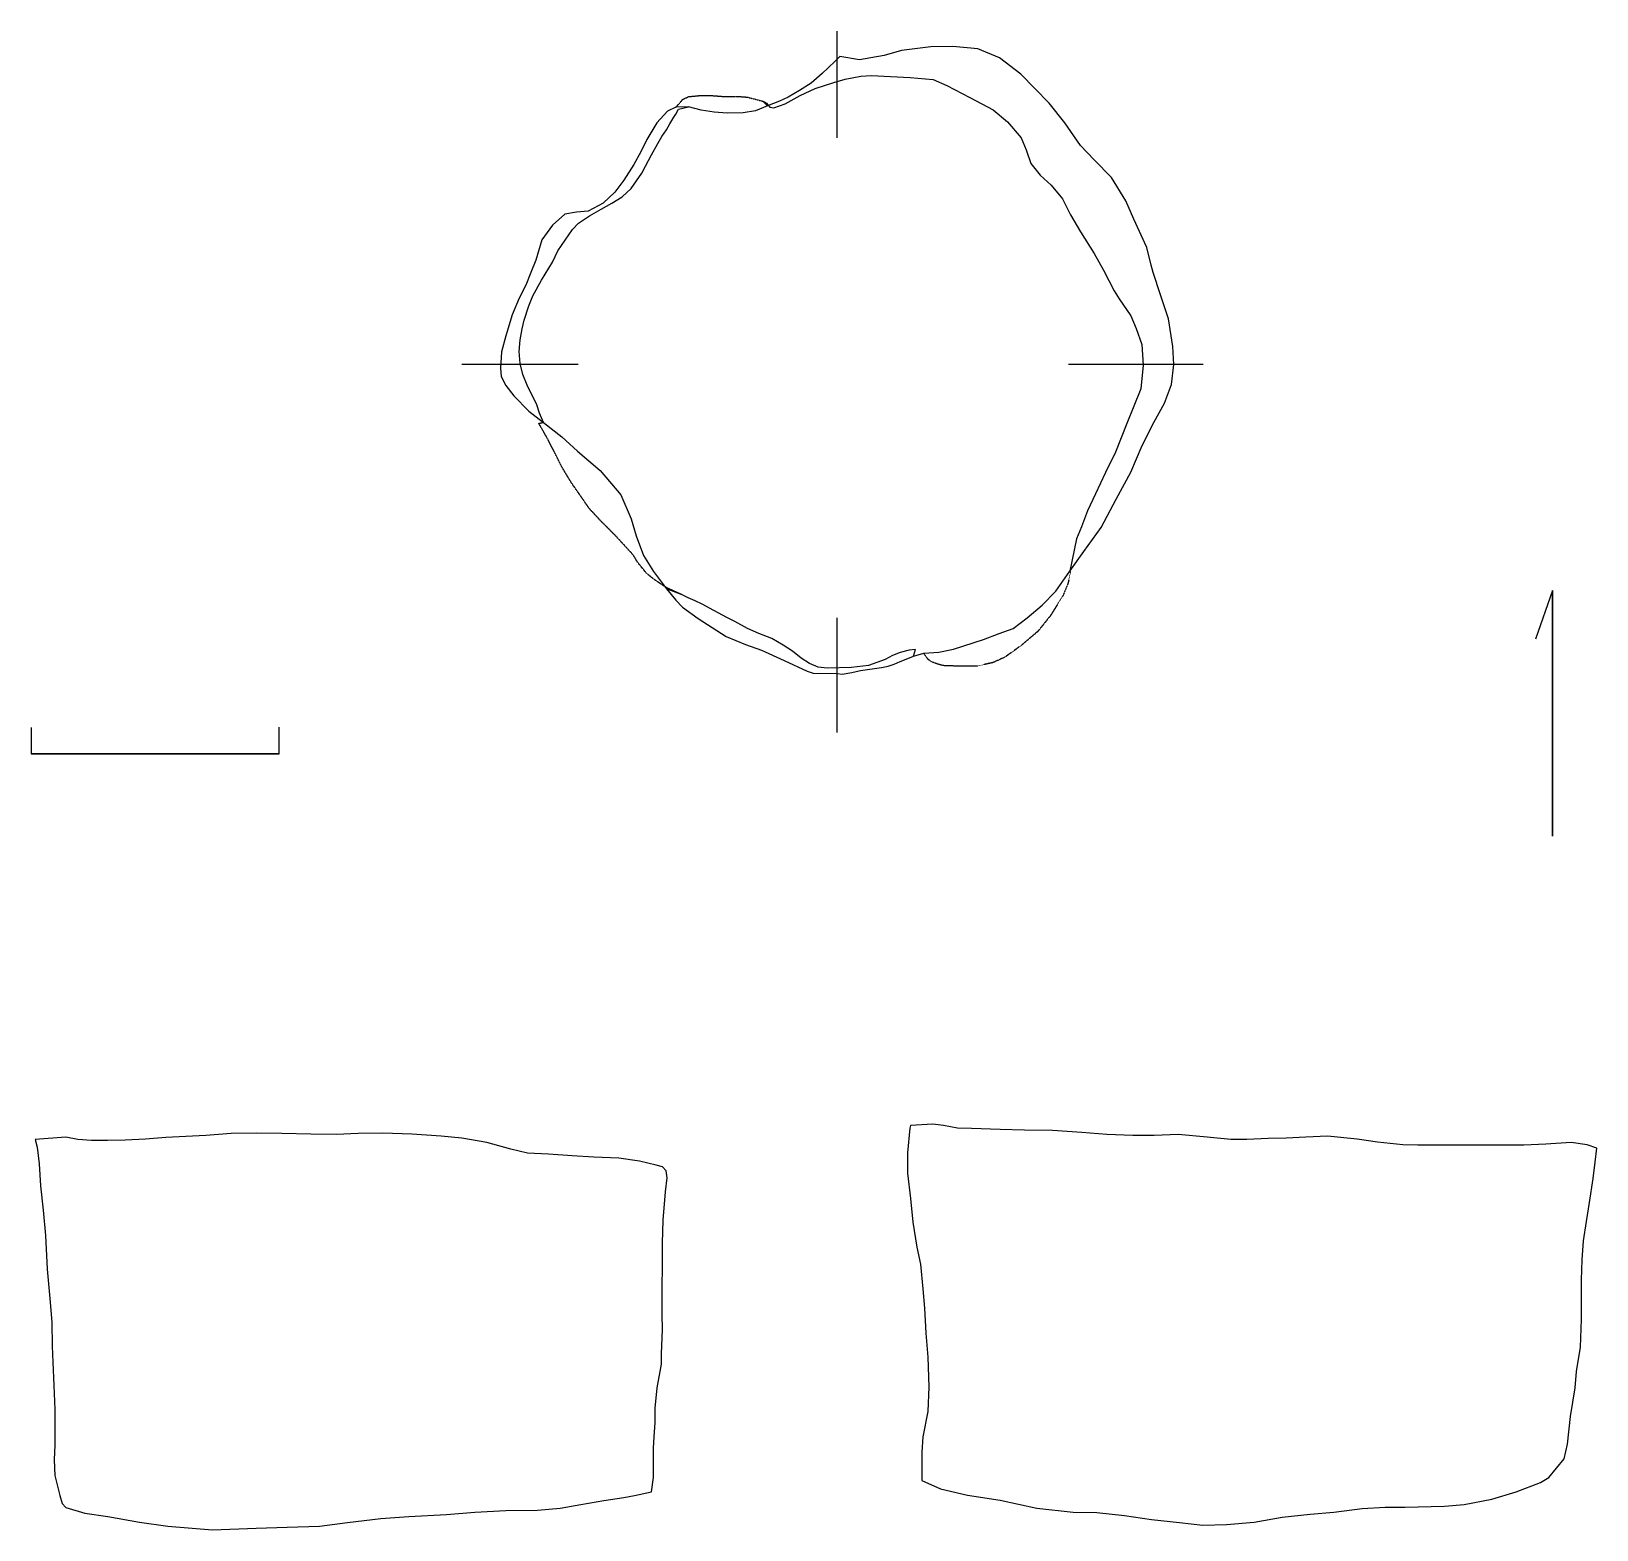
# Model space of a CAD drawing. Extents: x -1888 to 32491, y 550 to 33446.
import ezdxf

# ---------------------------------------------------------------- set-up
doc = ezdxf.new("R2010")
doc.units = 0
doc.linetypes.add('HIDDEN', pattern=[0.375, 0.25, -0.125])
doc.layers.add('LAYER1', color=7, linetype='CONTINUOUS')

msp = doc.modelspace()

# ---------------------------------------------------------------- linework, layer by layer
at = {"layer": 'LAYER1', "color": 3, "linetype": 'CONTINUOUS'}
for points in [[(15801.7964, 33446.3942), (15801.7964, 31107.0126)], [(7569.8469, 26141.3656), (10118.879, 26141.3656)], [(20888.8204, 26141.3656), (23846.1425, 26141.3656)], [(15801.7964, 20568.8171), (15801.7964, 18052.8896)]]:
    msp.add_lwpolyline(points, dxfattribs=at)
at = {"layer": 'LAYER1', "color": 7, "linetype": 'CONTINUOUS'}
for points in [[(15868.0044, 32894.6451), (15757.6522, 32784.3072), (15481.7764, 32519.4728), (15239.0225, 32309.8074), (14985.2129, 32144.2863), (14731.4176, 32000.8289), (14543.8327, 31912.5547), (14278.9983, 31813.2415), (14014.1616, 31702.8893), (13749.3272, 31658.7618), (13396.2044, 31647.7204), (13109.3063, 31669.7841), (12822.4082, 31713.9284), (12546.5324, 31791.1778), (12270.659, 31780.1387), (12083.0717, 31691.8646), (11851.3425, 31438.055), (11630.6524, 31073.9074), (11498.234, 30798.0484), (11343.7376, 30522.175), (11123.0475, 30180.0912), (10924.4211, 29915.2569), (10670.6282, 29672.503), (10339.5835, 29495.9404), (10085.7739, 29473.8766), (9831.9803, 29429.73), (9556.1057, 29186.9618), (9324.3754, 28866.9561), (9191.9582, 28425.5616), (9081.6203, 28149.7049), (8971.2681, 27873.8291), (8827.8107, 27586.931), (8673.3286, 27222.7834), (8529.8723, 26759.3227), (8441.5994, 26406.1999), (8419.5356, 26053.0914), (8430.5592, 25865.5041), (8529.8723, 25666.8801), (8706.4337, 25446.1757), (9037.4761, 25104.1062), (9357.4794, 24861.3381), (9765.7711, 24541.3347), (10107.8543, 24232.3562), (10604.4178, 23801.9983), (11056.8395, 23272.3296), (11288.5687, 22742.6609), (11398.9233, 22367.4743), (11553.403, 21937.1188), (11774.0931, 21584.0103), (12061.0079, 21208.8237), (12270.659, 20955.0284), (12414.1164, 20800.5463), (12756.1978, 20557.7757), (13374.1407, 20160.5254), (13793.4571, 19983.964), (14146.5799, 19862.5858), (14643.1434, 19630.8567), (15150.7341, 19399.1263), (15283.1501, 19354.9821), (15812.8188, 19343.9573), (15923.1734, 19332.9171), (16132.8388, 19366.0211), (16320.4237, 19410.1653), (16684.5712, 19465.3343), (16783.8844, 19476.3745), (16927.3418, 19509.4785), (17059.7602, 19553.6072), (17192.1762, 19608.7917), (17434.9301, 19708.1049), (17490.1157, 19730.1686), (17710.8058, 19796.3778), (18041.8482, 19818.4416), (18361.8515, 19884.6508), (19023.9385, 20094.3174), (19366.0199, 20226.7333), (19675.0009, 20337.0856), (19983.9628, 20568.8171), (20315.0075, 20844.6762), (20612.9446, 21153.6548), (20921.9232, 21595.0493), (21230.9042, 22025.4072), (21606.0741, 22555.0759), (21937.1188, 23173.0164), (22257.1364, 23768.8955), (22510.9317, 24353.7331), (22764.7246, 24861.3381), (22996.4562, 25280.6522), (23150.9526, 25688.9439), (23206.1216, 26130.3408), (23184.0578, 26527.5936), (23084.7446, 27134.495), (22908.182, 27664.1637), (22753.7023, 28149.7049), (22709.5581, 28315.226), (22610.2449, 28701.4373), (22323.3444, 29319.3802), (22146.7842, 29727.6719), (21837.8056, 30235.2745), (21451.5943, 30621.4882), (21153.6548, 30941.4915), (20811.571, 31438.055), (20469.5039, 31868.4105), (20149.4839, 32188.4305), (19840.522, 32508.4338), (19377.0613, 32861.5399), (18902.5616, 33060.1663), (18350.8267, 33115.3352), (17865.288, 33104.3105), (17225.2813, 33027.0611), (16839.0534, 32916.7255), (16552.1552, 32861.5399), (16298.3599, 32817.4124), (15868.0044, 32894.6451)], [(14278.9983, 31813.2415), (14179.6851, 31912.5547), (14212.7879, 31901.5157), (14256.9179, 31868.4105), (14334.1649, 31780.1387), (14422.439, 31769.0973), (14665.2096, 31857.3715), (14996.2519, 32033.9317), (15327.2943, 32188.4305), (15735.586, 32320.8465), (15989.3814, 32398.0792), (16331.4651, 32464.2896), (16563.1943, 32475.3286), (16982.5108, 32453.2648), (17412.8663, 32431.1844), (17920.4712, 32387.0545), (18218.4108, 32254.6385), (18725.999, 31989.8041), (19233.6039, 31724.9698), (19553.6072, 31460.1354), (19851.5468, 31107.0126), (19961.899, 30842.1783), (20061.2122, 30544.2387), (20270.8776, 30290.4434), (20513.6315, 30069.7533), (20756.402, 29771.8161), (20932.9646, 29418.691), (21153.6548, 29043.5211), (21451.5943, 28569.019), (21661.2597, 28204.8714), (21892.9889, 27752.4521), (22003.3268, 27575.8895), (22257.1364, 27200.703), (22378.5133, 26924.8439), (22499.8903, 26571.7211), (22532.9955, 26119.3018), (22477.8265, 25600.6721), (22168.8479, 24839.2719), (21926.094, 24210.29), (21705.3872, 23757.854), (21484.6971, 23294.3957), (21308.1369, 22919.2235), (21175.7185, 22566.1007), (21065.3806, 22301.2663), (20921.9232, 21595.0493)], [(9357.4794, 24861.3381), (9269.2076, 25059.962), (9214.0387, 25247.5494), (9004.3733, 25677.9049), (8905.0601, 25909.634), (8849.8911, 26152.4046), (8827.8107, 26417.239), (8849.8911, 26671.0343), (8894.0187, 26913.8049), (8938.1641, 27101.3874), (9037.4761, 27421.4098), (9125.7502, 27642.0999), (9313.3518, 27984.1813), (9556.1057, 28381.434), (9677.4994, 28624.1879), (9997.5021, 29098.69), (10129.9181, 29231.106), (10372.6887, 29396.6272), (10626.484, 29540.0846), (10858.2131, 29672.503), (11089.9423, 29815.9437), (11288.5687, 29992.5063), (11520.3002, 30334.5876), (11597.5472, 30489.0698), (11729.9656, 30731.8404), (11873.4063, 30985.6357), (11961.6948, 31140.1154), (12061.0079, 31283.5728), (12138.2407, 31415.9912), (12226.5291, 31559.4486), (12270.659, 31625.6566), (12325.8423, 31735.9945), (12546.5324, 31791.1778)], [(17490.1157, 19730.1686), (17534.2432, 19873.626), (17390.8025, 19862.5858), (17192.1762, 19807.418), (17026.655, 19741.2089), (16861.1338, 19652.9204), (16684.5712, 19586.7112), (16496.9863, 19520.5032), (16121.7997, 19476.3745), (15592.1286, 19465.3343), (15393.5047, 19487.3993), (15205.9173, 19564.6475), (15018.3157, 19686.0244), (14830.7308, 19840.522), (14621.0654, 19972.9392), (14378.3091, 20116.3811), (14091.3967, 20226.7333), (13837.6014, 20337.0856), (13561.7256, 20491.5677), (13385.1797, 20579.8418), (13098.2673, 20734.3383), (12844.472, 20866.7566), (12689.9898, 20943.9894), (12535.4934, 21010.1974), (12403.075, 21076.4054), (12061.0079, 21208.8237)], [(31520.3628, 21168.7396), (31150.7661, 20102.2017)], [(31520.3628, 21168.7396), (31520.3628, 15772.7359)], [(31520.3628, 15772.7359), (31520.3628, 21168.7396)], [(-1888.1793, 18163.1644), (-1888.1793, 17582.5107)], [(3551.983, 17582.5095), (3551.983, 18168.7994)], [(-1888.1793, 17582.5107), (3551.983, 17582.5095)], [(3551.983, 17582.5095), (-1888.1793, 17582.5107)], [(17417.6293, 9422.424), (17406.6046, 9367.224), (17351.4213, 8826.5306), (17351.4213, 8374.0946), (17417.6293, 7822.361), (17472.8126, 7303.7325), (17561.0867, 6751.9833), (17638.3361, 6376.8117), (17693.5027, 5836.1027), (17726.6079, 5416.7862), (17759.7131, 4865.0377), (17803.8573, 4335.3687), (17825.921, 3684.3224), (17803.8573, 3143.6135), (17693.5027, 2591.8801), (17671.4389, 2249.797), (17671.4389, 1885.6496), (17671.4389, 1631.8552), (18079.7164, 1444.2692), (18675.5931, 1311.852), (19392.8634, 1201.4991), (20198.3912, 1024.9376), (20992.8966, 936.6646), (21511.5406, 925.6246), (22118.442, 859.416), (22714.3187, 771.143), (23332.2782, 704.9344), (23839.8665, 649.7658), (24358.5104, 660.7901), (24965.4119, 715.9744), (25583.3714, 826.3117), (26201.3118, 892.5203), (26719.9415, 936.6646), (27337.8987, 1013.9132), (27845.4869, 1047.0175), (28275.8448, 1047.0175), (29147.5949, 1069.0818), (29577.9528, 1102.1862), (30184.8685, 1223.5634), (30725.562, 1378.0606), (31255.2307, 1587.7108), (31442.8323, 1698.0638), (31773.877, 2106.3555), (31851.1097, 2426.3585), (31917.3177, 3033.2762), (32016.6309, 3662.2581), (32049.7361, 4026.4056), (32138.0079, 4556.0743), (32160.0883, 5174.0163), (32160.0883, 5593.3321), (32160.0883, 6034.7285), (32171.1273, 6476.1242), (32204.2158, 6895.4407), (32270.4405, 7314.7721), (32336.6485, 7734.088), (32413.8836, 8263.7728), (32458.0278, 8616.8646), (32491.1306, 8925.8432), (32281.4653, 9003.0765), (31928.3568, 9047.2207), (31376.6243, 9014.1161), (30891.0855, 8992.0518), (30460.7276, 8992.0518), (29897.9561, 8992.0518), (29456.5735, 8992.0518), (29114.4921, 8992.0518), (28562.7572, 8992.0518), (28231.7149, 9003.0765), (27679.9657, 9058.2609), (27227.5464, 9124.4695), (26576.5008, 9190.6781), (26101.9987, 9168.5977), (25671.6431, 9146.5339), (25274.3904, 9135.4937), (24810.9321, 9113.4293), (24457.8236, 9113.4293), (23939.1796, 9168.5977), (23299.173, 9223.7821), (22769.5043, 9201.7023), (22306.0436, 9201.7023), (21732.2307, 9223.7821), (21180.4958, 9267.9108), (20540.4749, 9312.0551), (19922.5321, 9323.0953), (19392.8634, 9334.1194), (18763.8815, 9356.1993), (18454.9029, 9367.224), (18145.9244, 9422.424), (17914.1952, 9455.5125), (17417.6293, 9422.424)], [(-1804.9344, 9113.4293), (-1760.7902, 8947.9075), (-1716.6615, 8583.7606), (-1683.5572, 8098.2355), (-1628.3729, 7568.5668), (-1573.2042, 7005.7935), (-1540.0999, 6266.4588), (-1484.9313, 5626.4367), (-1440.787, 5107.8077), (-1429.7471, 4578.1384), (-1418.7227, 4225.0314), (-1396.6428, 3717.4267), (-1374.5784, 3187.7577), (-1374.5784, 2856.7145), (-1374.5784, 2415.3186), (-1385.6184, 2084.2755), (-1374.5784, 1742.208), (-1330.4341, 1565.6464), (-1264.2255, 1300.8121), (-1209.0569, 1124.2505), (-1131.8082, 1035.9775), (-712.4922, 914.6003), (-204.8876, 837.3517), (490.303, 715.9744), (1108.2449, 627.6858), (2090.3344, 550.4529), (3050.3592, 583.5571), (3734.525, 605.6215), (4440.7402, 627.6858), (5058.6979, 704.9344), (5786.9924, 793.2074), (6404.9346, 837.3517), (7232.5423, 881.496), (7850.4845, 936.6646), (8534.6508, 969.7689), (9229.8407, 980.8089), (9726.4054, 1024.9376), (10178.8253, 1102.1862), (10686.4302, 1190.4591), (11127.8105, 1256.6677), (11359.5397, 1300.8121), (11734.7286, 1378.0606), (11778.8728, 1698.0638), (11778.8728, 2338.0856), (11789.8976, 2591.8801), (11811.9756, 2900.859), (11811.9756, 3220.862), (11856.1056, 3662.2581), (11955.4187, 4180.8871), (11955.4187, 4412.6172), (11977.4992, 4942.2862), (11966.4578, 5273.3294), (11966.4578, 5791.9585), (11977.4992, 6409.9156), (11977.4992, 6840.2718), (11988.5215, 7347.8606), (12043.7072, 7965.8184), (12076.81, 8274.7814), (12054.7319, 8429.2785), (11977.4992, 8517.5514), (11834.0418, 8550.656), (11469.8943, 8638.929), (11017.4726, 8705.1376), (10465.7234, 8727.2174), (9991.2398, 8760.3214), (9472.5946, 8793.426), (9009.1351, 8815.4898), (8644.9876, 8903.7627), (8115.3189, 9047.2201), (7563.5852, 9146.5339), (7111.1653, 9190.6781), (6471.1432, 9234.8068), (5831.1211, 9256.8867), (5290.4283, 9245.8465), (4815.9273, 9223.7815), (4253.1546, 9234.8068), (3613.1325, 9245.8459), (3050.3592, 9256.8867), (2498.6259, 9245.8465), (1946.8925, 9201.7023), (1505.4968, 9179.6379), (1064.1004, 9157.5735), (622.7202, 9124.4695), (170.2842, 9102.3891), (-215.9276, 9091.3643), (-569.035, 9091.3649), (-866.9738, 9113.4293), (-1131.8082, 9168.5977), (-1804.9344, 9113.4293)]]:
    msp.add_lwpolyline(points, dxfattribs=at)
at = {"layer": 'LAYER1', "color": 7, "linetype": 'HIDDEN'}
for points in [[(12270.659, 31780.1387), (12425.1555, 31956.6989), (12546.5324, 32011.8679), (12767.2225, 32033.9317), (13076.2011, 32033.9317), (13374.1407, 32011.8679), (13572.767, 32011.8679), (13705.183, 32011.8679), (13837.6014, 32000.8289), (14179.6851, 31912.5547)], [(12403.075, 21076.4054), (12226.5291, 21153.6548), (12061.0079, 21230.9042), (11796.1736, 21407.4501), (11619.6134, 21550.9051), (11432.0261, 21782.6366), (11332.7129, 21948.1578), (10957.5263, 22356.4496), (10637.523, 22676.4529), (10361.6496, 22974.3924), (10140.9595, 23294.3957), (9964.3975, 23548.2053), (9765.7711, 23879.2477), (9600.25, 24210.29), (9445.7678, 24508.2296), (9346.4547, 24684.7755), (9258.1662, 24839.2719), (9357.4794, 24861.3381)], [(20921.9232, 21595.0493), (20932.9646, 21561.9465), (20877.779, 21319.1759), (20767.4435, 21054.3416), (20491.5677, 20612.9446), (20215.6943, 20270.8776), (19851.5468, 19961.899), (19498.4383, 19708.1049), (19233.6039, 19586.7112), (18880.4954, 19509.4785), (18637.7272, 19509.4785), (18439.1009, 19509.4785), (18130.1223, 19520.5032), (17986.6792, 19564.6475), (17898.3908, 19597.7515), (17810.119, 19652.9204), (17710.8058, 19796.3778)]]:
    msp.add_lwpolyline(points, dxfattribs=at)

doc.saveas('drawing.dxf')
